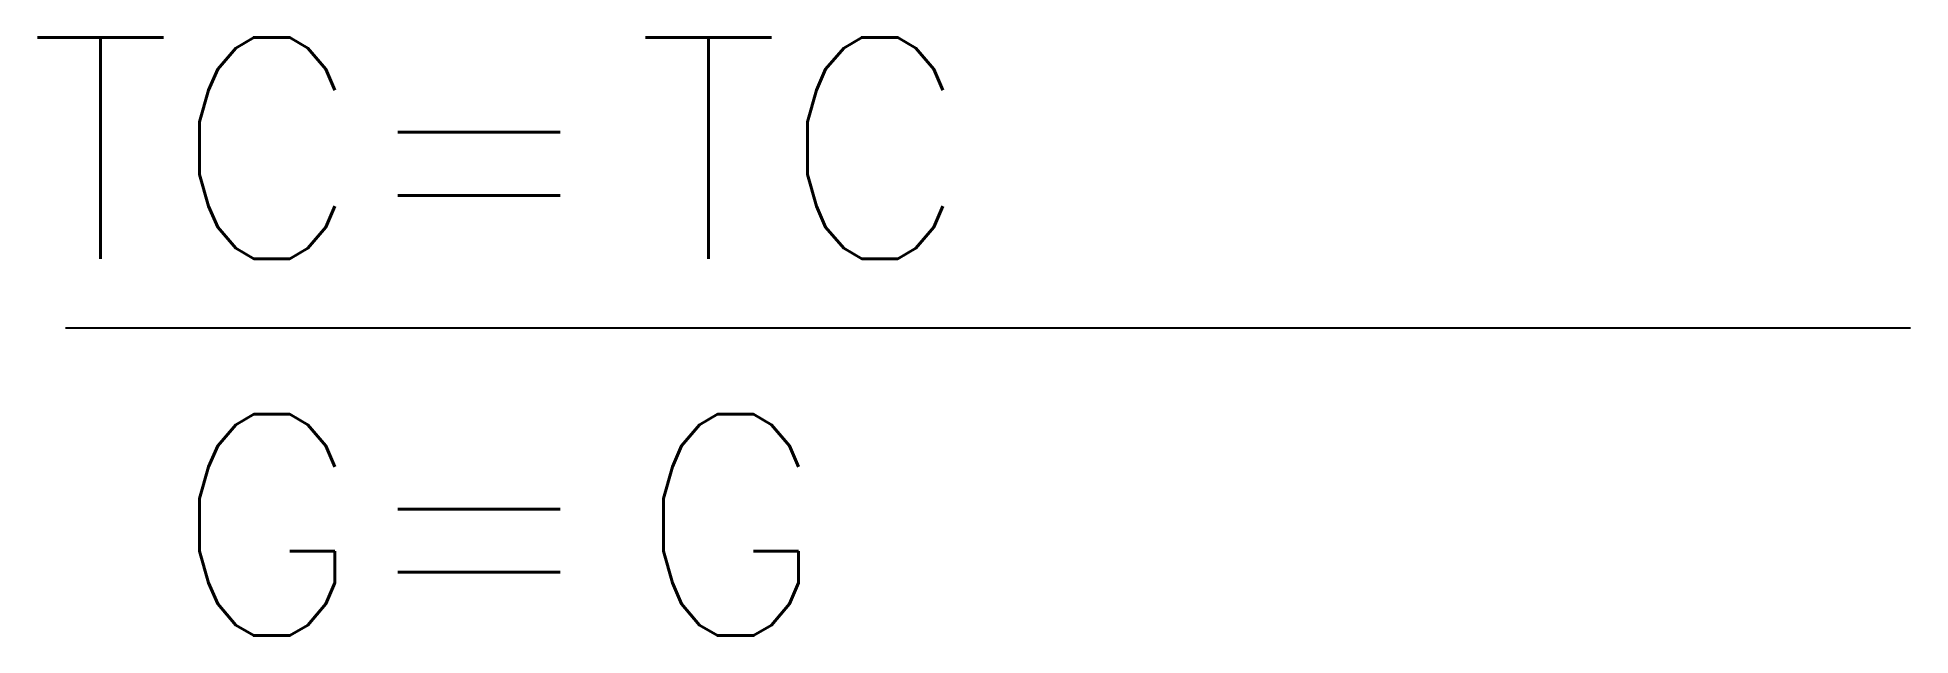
# Model space of a CAD drawing. Extents: x -0.13 to 8.34, y -1.39 to 1.31.
import ezdxf
from ezdxf.enums import TextEntityAlignment as Align

# ---------------------------------------------------------------- set-up
doc = ezdxf.new("R2010")
doc.units = 0
doc.header["$LTSCALE"] = 30
doc.header["$MEASUREMENT"] = 0
doc.layers.get('0').update_dxf_attribs({"linetype": 'CONTINUOUS'})
doc.styles.add('LEROY', font='ROMANS')
doc.styles.add('ROMANS', font='romans', dxfattribs={"width": 0.95})

msp = doc.modelspace()

# ---------------------------------------------------------------- linework, layer by layer
msp.add_line((8.3365, 0), (0, 0))

# ---------------------------------------------------------------- texts
at = {"style": 'LEROY', "width": 0.95}
msp.add_text('TC=', height=1, dxfattribs=at).set_placement((2.3976, 0.0143), align=Align.BOTTOM_RIGHT)
msp.add_text('G=', height=1, dxfattribs=at).set_placement((2.3976, -0.3883), align=Align.TOP_RIGHT)
at = {"style": 'ROMANS', "width": 0.95}
msp.add_attdef('TC', text='XX.XX', height=1, dxfattribs=at).set_placement((2.5797, 0.0143), align=Align.BOTTOM_LEFT)
msp.add_attdef('G', text='XX.XX', height=1, dxfattribs=at).set_placement((2.5797, -0.3883), align=Align.TOP_LEFT)

doc.saveas('drawing.dxf')
